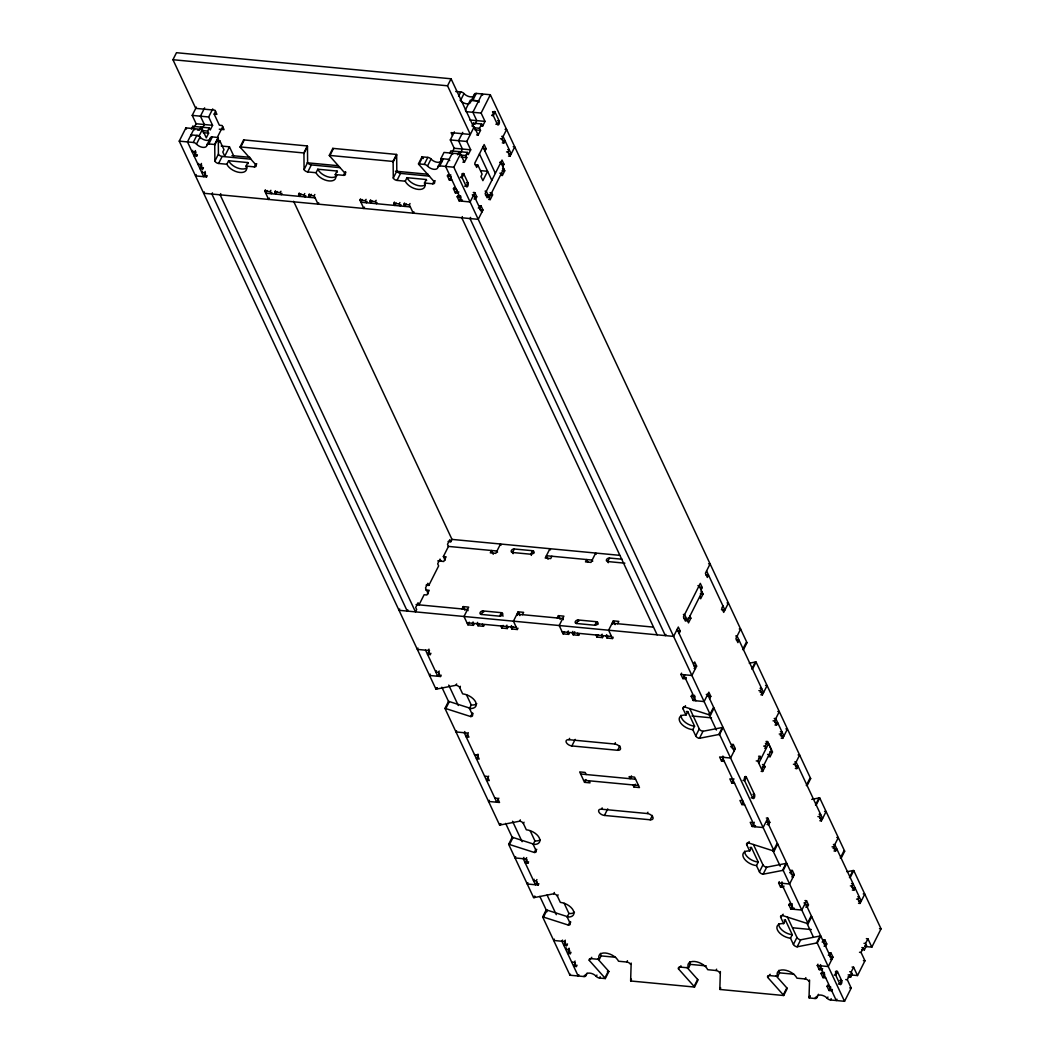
<?xml version="1.0" encoding="UTF-8"?>
<svg xmlns="http://www.w3.org/2000/svg" width="1054" height="1054" viewBox="0 0 1054 1054"><rect width="100%" height="100%" fill="white"/><g stroke="black" fill="none" stroke-linecap="round" stroke-linejoin="round"><path stroke-width="1.5" d="M215.583 111.302L214.173 114.109L216.913 114.359L214.963 110.196L195.741 108.364L172.948 59.709L176.479 52.7L451.072 78.786L473.865 127.442M471.072 708.538L449.333 701.569A3.149 1.739 26.7 0 0 448.503 701.397L444.972 708.42A3.149 1.739 26.7 0 1 445.802 708.578L470.651 716.549A3.149 1.739 26.7 0 0 472.416 714.731L469.491 708.472A11.001 6.087 26.7 0 0 475.683 702.083A11.001 6.087 26.7 0 0 462.653 693.875L459.715 687.616A3.149 1.739 26.7 0 0 456 685.271L436.646 689.039A3.149 1.739 26.7 0 1 435.908 689.052L179.233 141.131L185.912 127.89L202.368 129.484L206.281 137.824L208.626 133.147L207.651 131.065L209.245 127.916L192.79 126.309L191.393 129.075M194.503 126.941L196.123 123.726L192.21 115.387L196.4 107.073M200.431 116.203L204.634 107.851M179.233 141.131L193.264 142.461L196.795 135.452A3.149 1.739 26.7 0 1 200.036 137.086A6.284 3.478 26.7 0 0 206.518 140.353A6.284 3.478 26.7 0 0 210.392 138.074A3.149 1.739 26.7 0 1 212.328 136.928L218.125 137.481A3.149 1.739 26.7 0 1 218.283 138.061L218.415 154.108L214.884 161.117A3.149 1.739 26.7 0 0 218.6 163.462L226.847 164.253A11.001 6.087 26.7 0 0 239.877 172.461A11.001 6.087 26.7 0 0 246.069 166.071L247.835 162.566L228.613 160.735L226.847 164.253M199.417 130.274L201.024 127.099L201.512 128.14M202.566 128.048L204.357 124.504L200.444 116.164M200.629 138.548L199.259 135.65L202.368 129.484M209.245 127.916L210.22 129.998L212.579 125.321L208.666 116.981L212.724 108.918M192.698 150.327L192.039 151.644L195.636 152.053M212.328 136.928L208.797 143.937A3.149 1.739 26.7 0 0 206.861 145.083A6.284 3.478 26.7 0 1 202.987 147.376A6.284 3.478 26.7 0 1 196.505 144.095L200.036 137.086M195.438 150.59L194.779 151.908L196.729 156.071L193.989 155.808L195.53 152.751M196.729 156.071L197.401 154.754M206.861 145.083L210.392 138.074M198.613 163.41L198.06 164.503L200.8 164.767L202.763 168.93L200.01 168.666L201.775 165.162M200.8 164.767L201.472 163.449M196.176 174.569L195.517 175.886L206.505 176.927L207.164 175.61M217.783 136.44L222.737 126.625M214.884 161.117L214.752 145.07A3.149 1.739 26.7 0 0 214.594 144.49L218.125 137.481M202.763 168.93L203.422 167.612M214.752 145.07L218.283 138.061M202.46 171.183L201.801 172.5L204.542 172.751L206.505 176.927M218.56 142.949L219.733 140.617L216.992 140.353M204.542 172.751L205.214 171.446M205.517 173.159L203.751 176.664L187.48 141.908L194.147 128.667L194.7 129.84M204.318 191.947L203.659 193.264L478.239 219.337L482.956 209.996L481.006 205.82L479.451 205.675M218.6 163.462L222.144 156.453L251.142 159.207M221.221 146.019L229.456 146.809L224.752 156.163L222.789 151.987L223.975 149.655L219.733 140.617M212.486 192.869L211.894 194.041L407.252 611.083L407.845 609.923M246.069 166.071L254.304 166.861A3.149 1.739 26.7 0 0 256.069 165.03L240.47 147.52A3.149 1.739 26.7 0 1 240.088 146.914L243.619 139.892L307.32 145.953A3.149 1.739 26.7 0 1 307.478 146.532L307.61 162.579L304.079 169.589A3.149 1.739 26.7 0 0 307.794 171.934L316.042 172.724A11.001 6.087 26.7 0 0 329.072 180.932A11.001 6.087 26.7 0 0 335.264 174.542L337.03 171.038L317.807 169.22L316.042 172.724M240.47 147.52L244.014 140.498A3.149 1.739 26.7 0 1 243.619 139.892M220.721 193.646L220.128 194.832L415.487 611.873L416.673 609.528L415.698 607.447L418.043 602.769L419.018 604.851L424.13 594.733L426.87 594.983L429.228 590.306L425.618 589.963M254.304 166.861L255.845 163.792M256.069 165.03L256.728 163.713M269.31 198.112L268.638 199.43L264.738 191.09L265.397 189.773M267.057 190.51L265.713 193.172L315.133 197.875M271.866 192.381L271.207 193.699L270.232 191.617L270.891 190.3M277.11 191.499L275.779 194.134L274.804 192.052L275.463 190.734M281.932 193.343L281.273 194.661L280.298 192.566L280.957 191.261M304.079 169.589L303.947 153.541A3.149 1.739 26.7 0 0 303.789 152.962L307.32 145.953M303.947 153.541L307.478 146.532M307.794 171.934L311.338 164.925L340.337 167.678M300.904 193.765L299.573 196.4L298.598 194.305L299.27 193.001M305.739 195.596L305.067 196.914L304.092 194.832L304.751 193.514M311.193 194.279L309.652 197.348L308.664 195.267L309.336 193.949M335.264 174.542L343.499 175.333A3.149 1.739 26.7 0 0 345.264 173.502L329.678 155.992A3.149 1.739 26.7 0 1 329.283 155.386L332.814 148.364L396.515 154.424A3.149 1.739 26.7 0 1 396.673 155.004L396.805 171.051L393.274 178.06A3.149 1.739 26.7 0 0 396.989 180.405L405.237 181.196A11.001 6.087 26.7 0 0 418.267 189.404A11.001 6.087 26.7 0 0 424.459 183.014L426.224 179.509L407.002 177.691L405.237 181.196M329.678 155.992L333.209 148.97A3.149 1.739 26.7 0 1 332.814 148.364M318.73 202.816L318.071 204.133L314.158 195.794L314.83 194.476M343.499 175.333L345.264 171.828M345.264 173.502L345.923 172.184M364.5 207.164L363.828 208.481L359.928 200.128L360.587 198.824M362.247 199.549L360.903 202.223L410.335 206.913M367.055 201.433L366.397 202.737L365.422 200.655L366.081 199.338M372.075 200.985L370.968 203.172L369.994 201.09L370.652 199.773M393.274 178.06L393.142 162.013A3.149 1.739 26.7 0 0 392.984 161.433L396.515 154.424M393.142 162.013L396.673 155.004M377.016 202.605L376.462 203.699L375.487 201.617L376.146 200.3M396.989 180.405L400.533 173.396L429.531 176.15M452.416 135.399L451.112 132.62L470.334 134.451L447.542 85.796L451.072 78.786M396.093 202.803L394.776 205.438L393.788 203.356L394.459 202.039M418.478 163.857L422.008 156.835L427.792 157.389A3.149 1.739 26.7 0 1 431.033 159.022A6.284 3.478 26.7 0 0 437.515 162.303A6.284 3.478 26.7 0 0 441.389 160.01A3.149 1.739 26.7 0 1 443.326 158.864L439.795 165.873A3.149 1.739 26.7 0 0 437.858 167.019A6.284 3.478 26.7 0 1 433.984 169.312A6.284 3.478 26.7 0 1 427.502 166.045A3.149 1.739 26.7 0 0 424.261 164.411L418.478 163.857A3.149 1.739 26.7 0 0 418.873 164.464L434.459 181.973A3.149 1.739 26.7 0 1 432.693 183.804L424.459 183.014M418.873 164.464L422.404 157.454A3.149 1.739 26.7 0 1 422.008 156.835M400.928 204.647L400.256 205.952L399.282 203.87L399.94 202.552M406.159 203.765L404.841 206.386L403.866 204.305L404.525 202.987M424.261 164.411L427.792 157.389M458.569 96.322L460.769 91.935A3.149 1.739 26.7 0 1 464.01 93.569A6.284 3.478 26.7 0 0 470.492 96.849A6.284 3.478 26.7 0 0 474.366 94.557A3.149 1.739 26.7 0 1 476.303 93.411L490.334 94.741L746.996 642.676L743.465 649.686A3.149 1.739 26.7 0 1 742.648 649.527L746.179 642.505A3.149 1.739 26.7 0 0 746.996 642.676M427.502 166.045L431.033 159.022M464.01 93.569L460.479 100.591A3.149 1.739 26.7 0 0 460.018 100.143M413.919 211.854L413.26 213.172L409.347 204.832L410.019 203.514M442.258 161.512L440.901 158.601L444.011 152.435L460.493 153.963L464.406 162.303L462.864 162.158M452.443 151.776L454.208 148.271L450.308 139.932L454.366 131.882M465.328 110.103L470.347 100.156L478.582 100.947L479.135 102.185M437.858 167.019L441.389 160.01M471.27 100.697L474.366 94.557M470.861 101.303A3.149 1.739 26.7 0 1 472.772 100.42L476.303 93.411M432.693 183.804L434.235 180.735M434.459 181.973L435.118 180.656M449.821 152.962L450.875 150.867L467.37 152.395L468.345 154.477L466.803 154.332M462.746 132.369L458.543 140.709L462.456 149.062L460.677 152.566M457.528 154.793L459.136 151.618L459.623 152.659M471.994 126.098L473.444 123.199L481.678 123.99L482.666 126.072L481.111 125.927M452.1 180.326L449.36 180.076L447.397 175.899L448.069 174.582M474.998 124.161L476.777 120.617L485.011 121.394L482.666 126.072M689.764 708.591L699.276 728.92A3.149 1.739 26.7 0 0 703.005 731.265L722.346 727.497A3.149 1.739 26.7 0 1 723.097 727.484L719.566 734.493A3.149 1.739 26.7 0 0 718.815 734.506L699.474 738.287A3.149 1.739 26.7 0 1 695.745 735.942L692.821 729.684A11.001 6.087 26.7 0 1 679.79 721.476A11.001 6.087 26.7 0 1 685.983 715.086L683.045 708.828A3.149 1.739 26.7 0 1 684.823 707.01L709.671 714.981A3.149 1.739 26.7 0 0 710.488 715.139L453.826 167.217L460.493 153.963M468.345 154.477L470.703 149.8L466.803 141.46L474.234 126.691L472.693 126.546M485.011 121.394L481.111 113.055L490.334 94.741M450.809 174.845L450.15 176.163L447.397 175.899M449.36 180.076L451.125 176.558M464.406 162.303L466.764 157.626L465.789 155.544L467.37 152.395M476.606 134.886L478.147 135.031L480.505 130.353L479.53 128.272L481.678 123.99M458.78 191.881L458.121 193.185L455.381 192.935L453.418 188.758L454.09 187.441M455.381 192.935L456.922 189.865M473.272 192.474L474.814 192.618L470.11 201.96L459.122 200.919L457.172 196.755L457.831 195.438M460.572 195.701L459.913 197.019L457.172 196.755M459.122 200.919L461.112 196.979M475.117 164.832L477.87 165.096L476.685 167.428L474.735 163.265L484.155 144.556L486.118 148.733L484.932 151.065M462.456 200.01L461.863 201.182L445.592 166.427L452.258 153.186L452.812 154.358M462.363 216.61L461.771 217.783L657.129 634.824M502.31 142.87L503.852 143.015L501.902 138.851L506.618 129.497L505.064 129.352M474.814 192.618L476.764 196.782L475.591 199.127L474.05 198.982M503.852 143.015L505.037 140.683L502.455 140.432M470.598 217.387L470.005 218.56L665.364 635.602L665.957 634.429M481.006 205.82L479.82 208.165L478.279 208.007M508.502 156.084L510.044 156.229L508.094 152.053L509.266 149.721L507.725 149.576M502.798 166.585L503.97 164.253L502.02 160.076L485.143 193.593L487.093 197.757L488.265 195.425L485.525 195.161M510.044 156.229L514.747 146.875L513.206 146.73M488.674 199.443L490.229 199.588L492.574 194.911L491.599 192.829L490.057 192.684M500.848 175.293L502.389 175.438L504.747 170.761L500.834 162.435L499.636 162.329M399.677 608.988L399.018 610.306L673.598 636.392L678.315 627.038L680.265 631.201L679.092 633.546M426.093 585.115L428.833 585.378L438.648 565.893L437.673 563.811L440.032 559.134L441.007 561.215M445.117 560.293L443.365 556.538L448.464 546.42L447.489 544.325L449.847 539.648L450.822 541.743L448.069 541.479M450.822 541.743L451.995 539.398L293.618 201.301M417.99 648.091L417.331 649.396L428.319 650.45L430.269 654.613L427.516 654.35L429.505 650.41M428.319 650.45L428.978 649.132M430.269 654.613L430.928 653.296M462.047 608.948L463.22 606.603L468.714 607.13L463.997 616.471L467.91 624.824L473.404 625.338L474.063 624.021M430.203 674.152L429.545 675.469L440.519 676.51L441.191 675.192M436.488 670.766L435.829 672.083L438.569 672.347L440.519 676.51M438.569 672.347L439.228 671.029M439.123 673.572L437.779 676.246L425.566 650.186M467.91 624.824L469.228 622.189M435.908 689.052L436.567 687.748M436.646 689.039L437.318 687.735M473.088 621.939L472.429 623.257L473.404 625.338M481.322 614.442L483.088 610.938L501.401 612.677A2.358 1.607 -25.1 0 1 502.574 614.627A2.358 1.607 -25.1 0 1 499.636 616.182L481.322 614.442A2.358 1.607 -25.1 0 1 480.15 612.506A2.358 1.607 -25.1 0 1 483.088 610.938L483.641 612.111M514.299 548.989A2.358 1.607 -25.1 0 0 511.361 550.557A2.358 1.607 -25.1 0 0 512.534 552.507L530.847 554.233A2.358 1.607 -25.1 0 0 533.785 552.678A2.358 1.607 -25.1 0 0 532.613 550.728L514.299 548.989L512.534 552.507L513.087 553.679M477.66 622.374L477.001 623.691L477.976 625.773L483.47 626.3L484.129 624.982M477.976 625.773L479.083 623.586M456 685.271L456.659 683.954M445.802 708.578L449.333 701.569M459.715 687.616L460.387 686.299M499.636 616.182L501.401 612.677L503.048 616.195M507.923 627.235L507.264 628.553L501.77 628.039L503.101 625.404M506.948 625.154L506.289 626.471L507.264 628.553M456.58 730.778L456 731.937L466.975 732.991L468.938 737.154L466.184 736.891L468.305 732.688M469.491 708.472L471.257 704.968A11.001 6.087 26.7 0 0 476.79 703.703M522.455 614.68L523.627 612.348L518.133 611.821L513.43 621.175L517.33 629.515L511.849 628.988L510.861 626.906L511.533 625.589M511.849 628.988L512.942 626.801M470.651 716.549L472.416 713.044M551.888 556.235L550.715 558.58L545.221 558.053L549.938 548.699L550.478 549.872M472.416 714.731L473.075 713.413M464.827 731.555L464.234 732.728L496.79 802.226L498.858 798.141M517.33 629.515L518.001 628.197M557.237 617.987L558.409 615.641L563.903 616.168L559.187 625.523L563.099 633.862L568.593 634.376L569.252 633.072M488.661 776.126L486.54 780.342L489.28 780.592L487.33 776.429L484.576 776.166M563.099 633.862L564.206 631.662M568.277 630.977L567.619 632.295L568.593 634.376M576.512 623.494L578.29 619.989L596.59 621.728A2.358 1.607 -25.1 0 1 597.763 623.678A2.358 1.607 -25.1 0 1 594.825 625.233L576.512 623.494A2.358 1.607 -25.1 0 1 575.339 621.544A2.358 1.607 -25.1 0 1 578.29 619.989L578.83 621.162M622.084 559.226L609.489 558.04L607.723 561.545L608.277 562.717M572.849 631.412L572.19 632.729L573.165 634.811L578.659 635.338L579.318 634.021M489.148 800.276L488.555 801.448L499.543 802.489L497.58 798.326L494.84 798.062M573.165 634.811L574.707 631.754M594.825 625.233L596.59 621.728L597.868 624.455M533.192 843.964L513.008 837.482A3.149 1.739 26.7 0 0 512.178 837.324L508.647 844.333A3.149 1.739 26.7 0 1 509.464 844.491L534.312 852.462A3.149 1.739 26.7 0 0 536.091 850.644L533.153 844.386A11.001 6.087 26.7 0 0 539.345 838.009A11.001 6.087 26.7 0 0 526.315 829.788L523.39 823.53A3.149 1.739 26.7 0 0 519.662 821.185L500.321 824.966A3.149 1.739 26.7 0 1 499.57 824.979L500.242 823.661M500.321 824.966L500.979 823.648M603.125 636.287L602.453 637.604L596.959 637.077L598.066 634.89M602.137 634.192L601.478 635.509L602.453 637.604M617.644 623.718L618.817 621.386L613.323 620.859L608.619 630.213L612.519 638.553L607.038 638.039L606.05 635.944L606.722 634.627M607.038 638.039L607.921 636.273M519.662 821.185L520.333 819.88M612.519 638.553L613.191 637.235M509.464 844.491L513.008 837.482M523.39 823.53L524.049 822.225M568.936 739.684L614.706 744.032A4.717 2.609 26.7 0 1 620.292 747.549A4.717 2.609 26.7 0 1 617.631 750.29L571.874 745.942A4.717 2.609 26.7 0 1 566.288 742.424A4.717 2.609 26.7 0 1 568.936 739.684L569.608 738.367M515.669 856.612L515.011 857.93L525.999 858.97L527.949 863.134L525.195 862.883L526.96 859.366M571.874 745.942L575.181 739.368M523.904 857.389L523.245 858.707L535.458 884.767L536.934 881.855M533.153 844.386L534.918 840.881L530.136 830.657M525.999 858.97L526.657 857.653M527.949 863.134L528.607 861.816M534.312 852.462L535.867 849.405M536.091 850.644L536.749 849.326M527.883 882.672L527.224 883.99L538.199 885.031L538.871 883.713M534.167 879.286L533.508 880.604L536.249 880.867L538.199 885.031M589.067 780.777L590.042 782.859L584.548 782.345L585.971 779.538M536.249 880.867L536.908 879.55M567.197 916.558L547.013 910.089A3.149 1.739 26.7 0 0 546.183 909.918L542.652 916.94A3.149 1.739 26.7 0 1 543.482 917.099L568.33 925.069A3.149 1.739 26.7 0 0 570.095 923.251L567.171 916.993A11.001 6.087 26.7 0 0 573.363 910.603A11.001 6.087 26.7 0 0 560.333 902.395L557.395 896.137A3.149 1.739 26.7 0 0 553.679 893.792L534.325 897.56A3.149 1.739 26.7 0 1 533.587 897.573L534.246 896.269M534.325 897.56L534.997 896.256M614.706 744.032L615.365 742.714M617.631 750.29L619.844 745.903M701.081 589.884L702.254 587.552L700.304 583.376L683.427 616.893L685.377 621.056L686.562 618.724L683.809 618.461M689.883 616.129L690.871 618.211L688.512 622.888L684.599 614.574L683.387 614.456M697.919 585.629L699.118 585.734L703.031 594.061L700.686 598.738L699.698 596.656M553.679 893.792L554.338 892.474M543.482 917.099L547.013 910.089M557.395 896.137L558.067 894.82M601.505 809.195L647.261 813.53A4.717 2.609 26.7 0 1 652.848 817.061A4.717 2.609 26.7 0 1 650.199 819.788L604.429 815.44A4.717 2.609 26.7 0 1 598.843 811.923A4.717 2.609 26.7 0 1 601.505 809.195L602.163 807.878M604.429 815.44L607.75 808.866M686.299 677.564L685.64 678.868L682.887 678.618L680.937 674.441L681.595 673.124M631.478 775.889L630.068 778.695L629.093 776.614L634.587 777.127L639.475 787.562L633.981 787.035L633.006 784.953M682.887 678.618L684.652 675.1M554.338 939.154L553.679 940.458L564.654 941.512L566.617 945.675L563.864 945.412L565.405 942.355M693.492 664.297L694.678 661.965L696.628 666.128L691.911 675.482L680.937 674.441M722.939 605.866L721.766 608.198L723.716 612.374L728.419 603.02L727.049 602.888M567.171 916.993L568.936 913.489A11.001 6.087 26.7 0 0 574.47 912.237M633.981 787.035L635.391 784.229M568.33 925.069L570.095 921.565M570.095 923.251L570.754 921.934M562.507 940.076L561.914 941.248L578.185 976.004L578.857 974.686M564.654 941.512L565.326 940.194M683.045 708.828L684.151 706.641M684.823 707.01L685.482 705.693M709.619 698.71L710.791 696.365L708.841 692.201L704.125 701.556L693.15 700.502L691.187 696.338L691.859 695.021M566.617 945.675L567.5 943.923M566.314 947.928L565.655 949.246L568.396 949.496L570.359 953.672L567.605 953.409L569.371 949.904A2.358 1.133 -84.6 0 1 569.173 949.206M694.599 695.284L693.94 696.602L691.187 696.338M693.15 700.502L695.126 696.562M685.983 715.086L687.748 711.582A11.001 6.087 26.7 0 0 686.378 711.529M568.396 949.496L569.068 948.192M570.359 953.672L571.018 952.355M647.261 813.53L647.933 812.226M575.405 962.763L573.626 966.268L576.38 966.531L574.43 962.355L575.089 961.05M692.821 729.684L694.586 726.18L687.748 711.582M597.723 958.916L608.448 970.958A3.149 1.739 26.7 0 1 608.843 971.564L605.312 978.573L599.515 978.02A3.149 1.739 26.7 0 1 596.274 976.386A6.284 3.478 26.7 0 0 589.792 973.119A6.284 3.478 26.7 0 0 585.919 975.411A3.149 1.739 26.7 0 1 583.982 976.544L569.951 975.213L570.451 974.225M650.199 819.788L652.4 815.414M576.38 966.531L577.039 965.214M695.745 735.942L699.276 728.92M709.671 714.981L713.202 707.959A3.149 1.739 26.7 0 0 714.032 708.13L710.488 715.139M699.474 738.287L703.005 731.265M605.312 978.573A3.149 1.739 26.7 0 0 604.917 977.967L589.318 960.457L590.2 958.705M589.318 960.457A3.149 1.739 26.7 0 1 591.083 958.626L591.755 957.309M583.982 976.544L584.641 975.24M585.919 975.411L587.025 973.211M591.083 958.626L599.331 959.417L601.096 955.899A11.001 6.087 26.7 0 1 600.503 953.356M596.274 976.386L596.933 975.069M718.815 734.506L722.346 727.497M755.323 662.044L751.792 669.053A3.149 1.739 26.7 0 1 752.53 669.04L756.074 662.031A3.149 1.739 26.7 0 0 755.323 662.044L749.275 663.216M599.515 978.02L600.174 976.715M604.917 977.967L608.448 970.958M722.939 756.074L722.346 757.246L754.901 826.744L755.494 825.585M724.296 761.41L721.555 761.146L723.676 756.943M731.792 744.361L733.334 744.506L732.161 746.838L730.62 746.693M760.83 694.757L762.385 694.902L760.421 690.739L761.607 688.394L760.053 688.249M599.331 959.417A11.001 6.087 26.7 0 1 605.523 953.027A11.001 6.087 26.7 0 1 618.54 961.235L626.787 962.025L627.446 960.708M733.334 744.506L735.297 748.669L730.58 758.024L719.592 756.983L721.555 761.146M762.385 694.902L767.088 685.561L765.547 685.416M686.918 967.388L697.643 979.429A3.149 1.739 26.7 0 1 698.038 980.036L694.507 987.045L630.793 980.997A3.149 1.739 26.7 0 1 630.635 980.418L631.175 963.053M630.635 980.418L631.293 979.1M630.793 980.997L631.465 979.68M734.559 783.306L731.805 783.043L733.927 778.84M774.993 724.994L776.548 725.139L774.585 720.976L779.301 711.621L777.76 711.476M761.12 771.33L762.661 771.475L757.773 761.054L760.132 756.377L758.59 756.232M764.664 748.182L766.205 748.34L765.23 746.245L767.589 741.568L766.047 741.423M776.548 725.139L777.72 722.807L775.151 722.557M758.748 763.162L768.564 743.676L765.415 743.373M744.651 804.861L741.897 804.597L743.32 801.791M761.673 769.407L771.488 749.934L768.564 743.676M781.185 738.208L782.727 738.353L780.777 734.177L781.949 731.845L780.408 731.7M762.661 771.475L765.02 766.811L764.045 764.717L762.49 764.572M768.577 756.535L770.118 756.68L772.477 752.003L767.589 741.568M782.727 738.353L787.443 728.999L785.889 728.854M694.507 987.045A3.149 1.739 26.7 0 0 694.112 986.439L678.512 968.929L679.395 967.177M678.512 968.929A3.149 1.739 26.7 0 1 680.278 967.098L680.95 965.78M766.311 818.036L767.852 818.181L763.136 827.535L752.161 826.494L754.282 822.278M753.426 844.517L762.951 864.847A3.149 1.739 26.7 0 0 766.68 867.192L786.02 863.41A3.149 1.739 26.7 0 1 786.758 863.397L783.227 870.42A3.149 1.739 26.7 0 0 782.49 870.433L763.136 874.201A3.149 1.739 26.7 0 1 759.42 871.856L756.482 865.597A11.001 6.087 26.7 0 1 743.452 857.389A11.001 6.087 26.7 0 1 749.644 851L746.719 844.755L747.826 842.554M746.719 844.755A3.149 1.739 26.7 0 1 748.485 842.923L749.157 841.606M680.278 967.098L688.525 967.888L690.291 964.384A11.001 6.087 26.7 0 1 689.698 961.828M749.644 851L751.41 847.495A11.001 6.087 26.7 0 0 750.053 847.442M795.348 768.445L796.89 768.59L794.94 764.413L799.643 755.059L798.102 754.914M767.852 818.181L769.802 822.357L768.629 824.689L767.088 824.544M796.89 768.59L798.076 766.245L795.493 766.008M694.112 986.439L697.643 979.429M756.482 865.597L758.248 862.093L751.41 847.495M759.42 871.856L762.951 864.847M773.333 850.894L776.864 843.885A3.149 1.739 26.7 0 0 777.694 844.043L774.163 851.065A3.149 1.739 26.7 0 1 773.333 850.894L748.485 842.923M810.671 778.59L807.14 785.599A3.149 1.739 26.7 0 1 806.31 785.441L809.841 778.432A3.149 1.739 26.7 0 0 810.671 778.59L756.074 662.031M763.136 874.201L766.68 867.192M688.525 967.888A11.001 6.087 26.7 0 1 694.718 961.498A11.001 6.087 26.7 0 1 707.735 969.706L715.982 970.497L716.641 969.179M776.113 975.859L786.837 987.901A3.149 1.739 26.7 0 1 787.233 988.507L783.702 995.516L719.987 989.469A3.149 1.739 26.7 0 1 719.829 988.889L720.369 971.524M719.829 988.889L720.488 987.572M719.987 989.469L720.659 988.151M782.49 870.433L786.02 863.41M818.998 797.957L815.467 804.979A3.149 1.739 26.7 0 1 816.204 804.966L819.735 797.944A3.149 1.739 26.7 0 0 818.998 797.957L811.738 799.38M783.978 886.085L783.306 887.389L780.566 887.139L778.616 882.962L779.275 881.645M782.015 881.908L781.357 883.226L793.57 909.286L794.163 908.126M780.566 887.139L782.555 883.186M790.803 870.34L792.358 870.485L791.172 872.817L789.63 872.672M819.854 820.737L821.395 820.895L819.445 816.718L820.618 814.386L819.077 814.228M792.358 870.485L794.308 874.662L789.591 884.003L778.616 882.962M821.395 820.895L826.099 811.54L824.557 811.396M787.43 917.112L796.956 937.441A3.149 1.739 26.7 0 0 800.684 939.799L820.025 936.018A3.149 1.739 26.7 0 1 820.776 936.005L817.245 943.014A3.149 1.739 26.7 0 0 816.494 943.027L797.153 946.808A3.149 1.739 26.7 0 1 793.425 944.463L790.5 938.205A11.001 6.087 26.7 0 1 777.47 929.997A11.001 6.087 26.7 0 1 783.662 923.607L780.724 917.349L781.607 915.597M780.724 917.349A3.149 1.739 26.7 0 1 782.503 915.531L783.162 914.213M804.966 900.577L806.521 900.722L801.804 910.076L790.829 909.022L788.866 904.859L789.538 903.541M792.279 903.805L791.62 905.122L788.866 904.859M790.829 909.022L792.371 905.966M783.662 923.607L785.428 920.102A11.001 6.087 26.7 0 0 784.057 920.05M783.702 995.516A3.149 1.739 26.7 0 0 783.306 994.91L767.707 977.401L768.59 975.648M834.017 850.973L835.558 851.131L833.609 846.955L838.312 837.601L836.771 837.456M767.707 977.401A3.149 1.739 26.7 0 1 769.473 975.569L770.145 974.265M790.5 938.205L792.265 934.7L785.428 920.102M806.521 900.722L808.471 904.885L807.298 907.231L805.743 907.086M835.558 851.131L836.731 848.786L833.134 848.444M793.425 944.463L796.956 937.441M769.473 975.569L777.72 976.36L779.486 972.855A11.001 6.087 26.7 0 1 778.893 970.299M807.351 923.502L810.882 916.493A3.149 1.739 26.7 0 0 811.712 916.651L808.168 923.66A3.149 1.739 26.7 0 1 807.351 923.502L782.503 915.531M844.676 851.197L841.145 858.206A3.149 1.739 26.7 0 1 840.315 858.048L843.859 851.026A3.149 1.739 26.7 0 0 844.676 851.197L819.735 797.944M797.153 946.808L800.684 939.799M783.306 994.91L786.837 987.901M816.494 943.027L820.025 936.018M853.002 870.564L849.471 877.574A3.149 1.739 26.7 0 1 850.209 877.56L853.753 870.551A3.149 1.739 26.7 0 0 853.002 870.564L846.955 871.737M823.293 939.667L824.834 939.812L823.648 942.157L822.107 942.012M852.33 890.077L853.872 890.222L851.922 886.058L853.094 883.713L851.553 883.568M777.72 976.36A11.001 6.087 26.7 0 1 783.912 969.97A11.001 6.087 26.7 0 1 796.943 978.178L805.177 978.968L805.836 977.651M824.834 939.812L826.784 943.989L825.611 946.321L824.057 946.176M853.872 890.222L855.044 887.89L851.961 887.587M848.114 974.884L849.669 975.042L847.311 979.706L851.21 988.059L844.544 1001.3L830.512 999.969A3.149 1.739 26.7 0 1 827.271 998.336A6.284 3.478 26.7 0 0 820.789 995.055A6.284 3.478 26.7 0 0 816.916 997.347A3.149 1.739 26.7 0 1 814.979 998.494L809.182 997.94A3.149 1.739 26.7 0 1 809.024 997.361L809.564 979.996M822.634 968.613L821.975 969.93L819.235 969.68L817.272 965.504L817.944 964.186M820.618 964.594L820.025 965.767L836.309 1000.523L836.968 999.205M819.235 969.68L821 966.162M829.472 952.882L831.013 953.027L829.841 955.359L828.299 955.214M858.509 903.278L860.064 903.423L858.101 899.26L859.287 896.928L857.732 896.77M809.024 997.361L809.907 995.608M825.717 977.928L822.976 977.664L821.026 973.501L821.685 972.183M809.182 997.94L810.065 996.188M824.426 972.447L823.767 973.751L821.026 973.501M831.013 953.027L832.976 957.19L828.26 966.544L817.272 965.504M860.064 903.423L864.767 894.082L863.226 893.937M822.976 977.664L824.742 974.159M814.979 998.494L815.638 997.176M816.916 997.347L818.457 994.278M832.41 989.469L831.751 990.786L828.997 990.523L827.047 986.36L827.706 985.042M828.997 990.523L830.763 987.018M827.271 998.336L827.93 997.018M830.512 999.969L831.171 998.652M839.801 983.896L841.566 980.391L840.183 980.26M848.062 976.874L850.644 977.124L852.225 973.975L851.25 971.88L853.608 967.216L852.067 967.058M851.329 974.963L857.508 975.556L864.952 960.787L861.052 952.434L863.397 947.77L861.856 947.612M861.803 949.601L864.385 949.852L866.533 945.57L865.558 943.475L867.916 938.798L866.375 938.653M864.609 946.466L871.829 947.138L881.052 928.837L853.753 870.551M172.948 59.709L447.542 85.796M455.71 91.461L460.769 91.935M472.772 100.42L478.569 100.973M492.903 111.698L494.958 111.895L499.148 120.841A2.358 1.133 -84.6 0 1 499.003 124.161A2.358 1.133 -84.6 0 1 497.383 124.346L495.841 124.201M492.508 111.908L495.077 112.159L493.312 115.663L491.941 115.532M465.987 111.658L481.111 113.055M491.651 115.255L493.193 115.4L497.383 124.346L499.148 120.841L497.607 120.696M469.9 119.998L476.764 120.643L472.877 112.277L482.1 93.964L482.666 95.176M473.865 127.732L479.53 128.272M474.84 129.826L480.505 130.353M501.704 136.374L503.074 136.506L511.216 153.884L508.515 153.634M500.36 138.706L501.902 138.851M192.21 115.387L208.666 116.981M450.308 139.932L466.803 141.46M483.364 148.469L486.118 148.733M506.539 151.908L508.094 152.053M196.123 123.726L212.579 125.321M454.208 148.271L470.703 149.8M219.272 129.194L224.08 129.655L222.13 125.492L219.377 125.228L214.173 114.109M197.375 130.05L198.402 130.143M460.124 155.004L465.789 155.544M202.157 130.538L207.651 131.065M461.099 157.099L466.764 157.626M203.145 132.633L208.626 133.147M501.23 163.989L503.97 164.253M199.259 135.65L191.011 134.899L191.578 136.111M440.901 158.601L449.136 159.378L449.689 160.63M502.56 168.574L503.759 168.693L489.24 197.52L488.042 197.414M502.178 170.511L504.747 170.761M208.797 143.937L214.594 144.49M240.088 146.914L303.789 152.962M329.283 155.386L392.984 161.433M439.795 165.873L453.826 167.217M480.716 170.643L487.594 171.288L482.877 180.642L480.927 176.466L482.1 174.134L477.87 165.096M499.873 173.199L501.414 173.357L502.389 175.438M462.205 173.699L463.747 173.844L467.936 182.79A2.358 1.133 -84.6 0 1 467.792 186.11A2.358 1.133 -84.6 0 1 466.171 186.294L464.63 186.15M462.495 173.976L463.865 174.094L462.1 177.612L460.558 177.454M460.44 177.204L461.981 177.349L466.171 186.294L467.936 182.79L466.395 182.645M194.213 152.158L195.754 152.303M231.946 155.636L249.917 157.349M307.122 162.777L338.176 165.728M395.382 171.17L428.082 174.266M485.103 191.156L486.302 191.275L490.229 199.588M453.418 188.758L456.171 189.022M489.491 194.621L492.574 194.911M472.271 194.819L473.641 194.95L481.783 212.328M473.681 196.492L476.764 196.782M479.873 209.693L482.956 209.996M264.738 191.09L270.232 191.617M274.804 192.052L280.298 192.566M298.598 194.305L304.092 194.832M308.664 195.267L314.158 195.794M359.928 200.128L365.422 200.655M369.994 201.09L375.487 201.617M393.788 203.356L399.282 203.87M403.866 204.305L409.347 204.832M451.771 539.384L619.62 555.326M708.565 563.771L710.106 563.916L705.403 573.271L707.353 577.434L708.525 575.102L705.785 574.838M448.24 546.394L496.974 551.018L497.528 552.191M624.89 563.179L607.723 561.545A2.358 1.607 -25.1 0 1 606.551 559.595A2.358 1.607 -25.1 0 1 609.489 558.04M443.365 556.538L446.106 556.802L443.747 561.479L437.753 560.912M699.513 587.289L702.254 587.552M700.844 591.874L702.043 591.992L687.524 620.819L686.325 620.714M700.291 593.797L703.031 594.061M721.463 609.699L724.889 610.029L706.575 570.925M688.117 617.96L690.871 618.211M739.262 628.948L740.633 629.08L735.929 638.434L737.879 642.597L739.052 640.265L736.311 640.002M416.093 604.574L467.528 609.462L468.081 610.635M652.769 627.064L612.15 623.204L612.703 624.376M735.732 635.97L737.102 636.089L763.557 692.57L760.118 692.241M677.524 630.951L680.265 631.201M466.935 622.73L516.355 627.433M562.125 631.781L611.544 636.471M693.888 665.878L696.628 666.128M694.072 668.341L695.456 668.473L677.142 629.37M758.88 690.594L760.421 690.739M706.285 694.402L707.656 694.533L734.111 751.015M708.051 696.114L710.791 696.365M774.229 718.485L775.77 718.63L783.912 736.008L780.303 735.666M773.043 720.831L774.585 720.976M691.951 715.982L711.49 717.84M779.235 734.032L780.777 734.177M763.689 746.1L765.23 746.245M732.201 748.38L735.297 748.669M769.894 751.752L772.477 752.003M767.602 754.44L769.143 754.585L770.118 756.68M758.537 758.221L761.107 758.458L760.132 756.377M794.742 761.95L796.113 762.082L822.568 818.55L819.828 818.286M793.399 764.269L794.94 764.413M756.232 760.909L757.773 761.054M762.437 766.561L765.02 766.811M744.783 776.93L746.324 777.075L754.466 794.452A2.358 1.133 -84.6 0 1 754.308 797.773A2.358 1.133 -84.6 0 1 752.701 797.957L751.159 797.812M474.484 754.624L477.238 754.875L479.188 759.051L476.448 758.788L478.213 755.283L476.658 755.138M732.596 779.143L729.855 778.88L731.805 783.043M743.017 780.434L744.559 780.579L752.701 797.957L754.466 794.452L752.925 794.308M580.649 774.005L635.562 779.222M583.573 780.263L638.487 785.467M742.688 800.684L739.948 800.421L741.897 804.597M817.891 816.573L819.445 816.718M766.719 822.054L769.802 822.357M752.951 822.581L750.211 822.318L752.161 826.494M833.411 844.491L834.781 844.623L861.237 901.091L858.496 900.827M832.054 846.81L833.609 846.955M791.225 874.359L794.308 874.662M791.752 876.862L793.135 876.994L766.68 820.513M850.367 885.9L851.922 886.058M856.559 899.115L858.101 899.26M803.965 902.922L805.335 903.054L831.79 959.535L830.42 959.404M804.861 904.543L808.471 904.885M879.51 928.679L881.052 928.837M792.779 927.797L811.369 929.562M864.016 943.33L865.558 943.475M864.991 945.412L866.533 945.57M823.701 943.699L826.784 943.989M859.497 952.289L861.052 952.434M829.88 956.9L832.976 957.19M863.41 960.629L864.952 960.787M849.708 971.735L851.25 971.88M835.427 971.498L837.495 971.696L841.685 980.642A1.805 0.87 -84.6 0 1 841.869 981.893L841.83 982.328A2.754 1.317 -84.6 0 1 840.842 984.436L840.512 984.594A1.805 0.87 -84.6 0 1 839.919 984.159L835.73 975.2A2.358 1.133 -84.6 0 1 835.875 971.88A2.358 1.133 -84.6 0 1 837.495 971.696L835.73 975.2L834.175 975.055M850.683 973.83L852.225 973.975M567.829 949.759L569.871 950.958M601.096 955.899L615.51 957.269M690.291 964.384L706.299 965.899M779.486 972.855L793.899 974.225M845.769 979.561L847.311 979.706M840.143 980.497L841.685 980.642M838.378 984.001L839.919 984.146M849.669 987.901L851.21 988.059M571.676 962.104L574.43 962.355M827.047 986.36L829.788 986.61M607.394 971.419L608.843 971.564M422.404 157.454L423.379 158.548M867.916 938.798L871.829 947.138M863.397 947.77L864.385 949.852M473.444 123.199L473.931 124.253M474.234 126.691L478.147 135.031M482.982 146.901L495.354 173.317M479.451 153.91L491.823 180.326M853.608 967.216L857.508 975.556M849.669 975.042L850.644 977.124M719.566 734.493L774.163 851.065M783.227 870.42L808.168 923.66M817.245 943.014L844.544 1001.3M708.894 713.966L716.404 730.014M772.687 850.156L780.21 866.204M807.232 923.91L813.372 937.006M683.677 674.705L695.89 700.765M596.248 554.22L595.694 553.047L590.991 562.401L585.497 561.874L586.67 559.542L587.842 562.045M592.717 561.242L592.164 560.069L546.407 555.721L548.054 559.239M613.323 620.859L615.088 624.614M595.984 634.995L596.959 637.077M577.684 633.256L578.659 635.338M533.785 553.231L532.613 550.728L530.847 554.233L531.387 555.418M563.271 619.673L562.731 618.5L516.961 614.153L517.514 615.338M558.409 615.641L560.175 619.396M501.058 545.181L500.505 544.009L495.802 553.363L490.308 552.836L491.48 550.504L493.246 554.259M518.133 611.821L519.899 615.576M586.143 774.519L585.154 772.437L579.674 771.91L584.548 782.345M500.795 625.944L501.77 628.039M482.495 624.205L483.47 626.3M463.22 606.603L464.972 610.358M229.456 146.809L233.685 155.847M428.833 585.378L427.858 583.297L425.5 587.961L428.24 593.81M466.461 694.744L471.257 704.968M564.14 903.265L568.936 913.489M192.79 126.309L193.396 127.613M448.727 685.074L458.292 705.495M512.534 821.264L522.099 841.685M547.079 895.03L556.288 914.674M185.912 127.89L186.466 129.062M441.863 687.208L448.688 701.793M505.656 823.398L512.573 838.167M539.859 896.427L547.026 911.71M444.972 708.42L499.57 824.979M508.647 844.333L533.587 897.573M542.652 916.94L569.951 975.213M470.571 102.594A6.284 3.478 26.7 0 1 470.427 102.818M469.491 103.542A6.284 3.478 26.7 0 1 461.072 101.184M311.338 164.925A3.149 1.739 26.7 0 1 307.61 162.579M222.144 156.453A3.149 1.739 26.7 0 1 218.415 154.108M193.264 142.461A3.149 1.739 26.7 0 1 196.505 144.095M400.533 173.396A3.149 1.739 26.7 0 1 396.805 171.051M425.381 184.793A11.001 6.087 26.7 0 1 415.632 184.819A11.001 6.087 26.7 0 1 407.002 177.691M426.224 179.509A11.001 6.087 26.7 0 1 426.62 180.563M336.858 175.675A11.001 6.087 26.7 0 1 327.175 176.611A11.001 6.087 26.7 0 1 317.807 169.22M337.03 171.038A11.001 6.087 26.7 0 1 337.425 172.092M246.992 167.85A11.001 6.087 26.7 0 1 237.242 167.876A11.001 6.087 26.7 0 1 228.613 160.735M247.835 162.566A11.001 6.087 26.7 0 1 248.23 163.62M195.53 151.776A1.805 0.87 -84.6 0 1 195.451 151.223M478.002 754.585A2.358 1.133 -84.6 0 1 477.949 754.137M494.958 111.895A1.805 0.87 -84.6 0 0 494.366 111.46L494.036 111.592A2.754 1.317 -84.6 0 0 493.048 113.713L492.995 114.161A1.805 0.87 -84.6 0 0 493.193 115.413M463.747 173.844A1.805 0.87 -84.6 0 0 463.154 173.409L462.825 173.541A2.754 1.317 -84.6 0 0 461.836 175.662L461.797 176.11A1.805 0.87 -84.6 0 0 461.981 177.349M694.586 726.18A11.001 6.087 26.7 0 1 680.989 715.179M715.982 970.497A3.149 1.739 26.7 0 1 719.698 972.842M805.177 978.968A3.149 1.739 26.7 0 1 808.892 981.314M626.787 962.025A3.149 1.739 26.7 0 1 630.503 964.37M792.265 934.7A11.001 6.087 26.7 0 1 778.669 923.699M758.248 862.093A11.001 6.087 26.7 0 1 744.651 851.105M540.083 839.919A11.001 6.087 26.7 0 1 534.918 840.881M746.324 777.075L744.559 780.579A2.358 1.133 -84.6 0 1 744.704 777.272A2.358 1.133 -84.6 0 1 746.324 777.075"/></g></svg>
